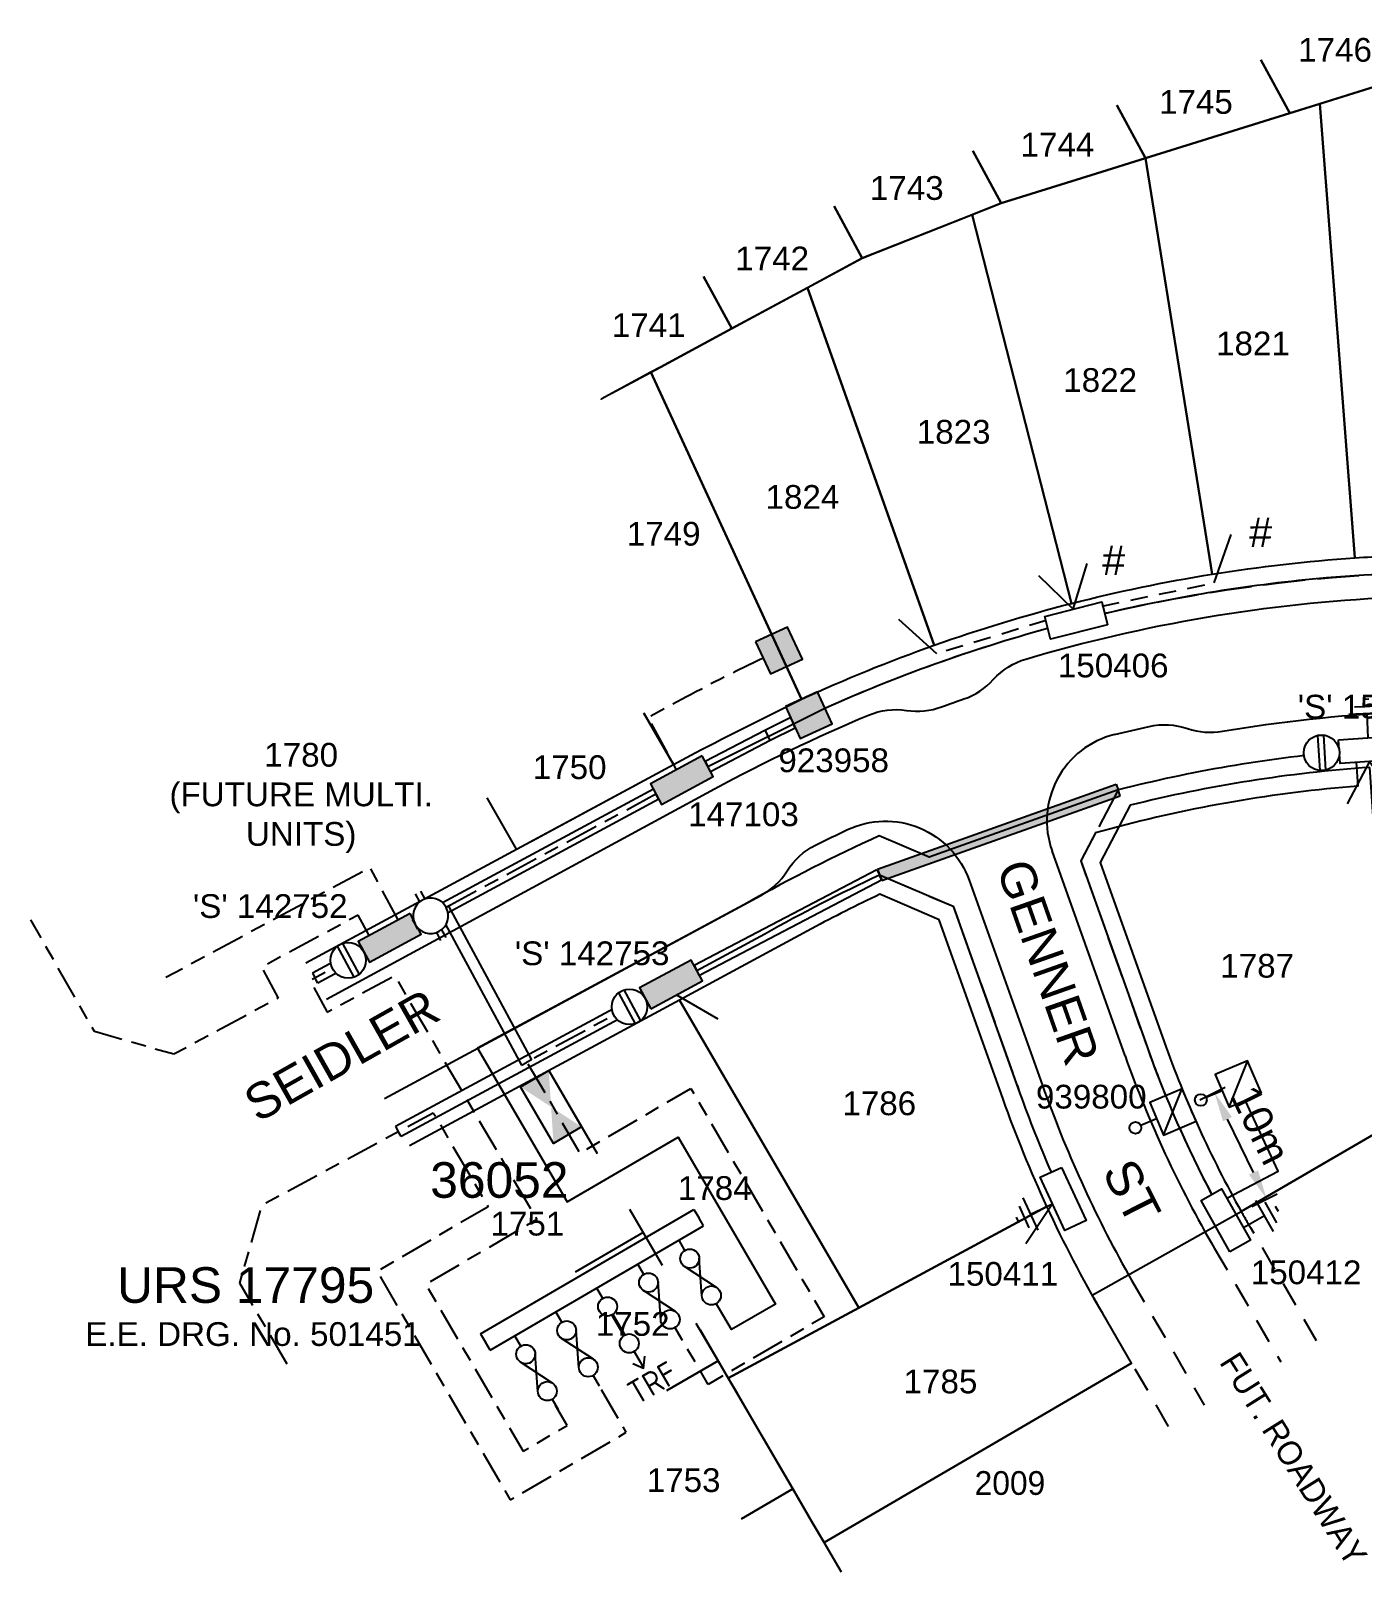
# Model space of a CAD drawing. Header units: metres. Extents: x 291634 to 291921, y 6234094 to 6234383.
# Drawn here: x 291634.1 to 291746.3, y 6234093.8 to 6234223.7 of the extents above; entities that cross this region are included whole.
import ezdxf
from ezdxf.enums import TextEntityAlignment as Align

# ---------------------------------------------------------------- set-up
doc = ezdxf.new("R2010")
doc.units = ezdxf.units.M
doc.header["$LTSCALE"] = 0.7
for name, pattern in [('Cable Exist OH', [1, 1, 0]), ('Cable Exist UG', [8.2, 4, -1.2, 1.8, -1.2]), ('Dash', [5, 3, -2]), ('IE Trench LV', [6.5, 5, -1.5])]:
    doc.linetypes.add(name, pattern=pattern)
doc.layers.get('0').update_dxf_attribs({"color": 6})
for name, color, linetype in [('_User Miscellaneous1', 3, 'Continuous'), ('_User Miscellaneous11', 7, 'Continuous'), ('_User Miscellaneous4', 7, 'Continuous'), ('_User Miscellaneous6', 7, 'Continuous'), ('_User Miscellaneous7', 150, 'Continuous'), ('_User Miscellaneous8', 7, 'Continuous'), ('_User Miscellaneous9', 8, 'Continuous'), ('_User_LV_Exist', 7, 'Continuous'), ('Cadastre Developer_SP_NEW', 4, 'Continuous'), ('Cadastre Roads_SP_NEW', 8, 'Continuous'), ('Duct_SP_NEW', 2, 'Continuous'), ('Equip_LV_MOD', 5, 'Continuous'), ('Equip_LV_NEW', 5, 'Continuous'), ('Mains_LV_NEW_R6', 2, 'Continuous'), ('Mains_LV_NEW_T84', 2, 'Continuous'), ('Services_SP_NEW_UG', 2, 'Continuous'), ('Sub_LV_EXT', 5, 'Continuous'), ('Sub_SP_EXT', 7, 'Continuous'), ('SupportsUG_SP_LV_EXT', 7, 'Continuous'), ('SupportsUG_SP_LV_NEW', 2, 'Continuous'), ('SupportsUG_SP_LV_SL_EXT', 7, 'Continuous'), ('SupportsUG_SP_LV_SL_NEW', 2, 'Continuous'), ('Trench_SP_NEW', 2, 'Continuous'), ('UG_Details_SP_MISC', 7, 'Continuous')]:
    doc.layers.add(name, color=color, linetype=linetype)
for name, color, linetype, lineweight in [('_User Miscellaneous12', 7, 'Continuous', 35), ('_User Miscellaneous5', 7, 'Continuous', 35), ('Cadastre Developer_SP_EXT', 4, 'Continuous', 5)]:
    doc.layers.add(name, color=color, linetype=linetype, lineweight=lineweight)
doc.layers.add('_User Notes', color=7, linetype='Continuous', plot=False)
doc.styles.add('ARIAL', font='arial.ttf', dxfattribs={"height": 2})
doc.styles.add('ARIAL 2.5', font='arial.ttf', dxfattribs={"height": 2.5})
doc.styles.add('COLUMN_LABEL', font='arial.ttf')
doc.styles.add('Dot', font='dotfont.shx', dxfattribs={"height": 2})
doc.styles.add('IESYMBOL1', font='isocp.shx')
doc.styles.add('POLE_LABEL', font='arial.ttf')
doc.styles.add('SL_LABEL', font='arial.ttf')
doc.styles.get("Standard").update_dxf_attribs({"font": 'arial.ttf'})
doc.styles.add('style1', font='iso3098b.shx')
doc.linetypes.add('Cable New UG', pattern='A,8,-1,["x",style1,S=3.5,R=0,X=0.35,Y=-1],-3.5', length=12.5)
doc.linetypes.add('Cable Z', pattern='A,8,-1,["Z",Standard,S=2.5,R=0,X=0.35,Y=-1.25],-3.5', length=12.5)
doc.linetypes.add('IE Trench HV', pattern='A,8,-2,["/",style1,S=2.5,R=0,X=0.1,Y=-1],-4.5', length=14.5)
doc.dimstyles.new('DIM 1000', dxfattribs={"dimtxt": 2.5, "dimasz": 2.5, "dimexe": 1, "dimexo": 1, "dimgap": 1, "dimtad": 1, "dimdec": 0, "dimzin": 0, "dimdsep": 46, "dimtxsty": 'ARIAL 2.5', "dimcen": 1, "dimclrd": 3, "dimclre": 3, "dimclrt": 7, "dimadec": 0, "dimazin": 0, "dimtfac": 1, "dimtdec": 0, "dimtix": 1, "dimtmove": 0, "dimatfit": 3, "dimfxl": 1, "dimtolj": 1, "dimtzin": 0, "dimarcsym": 0})

# ---------------------------------------------------------------- blocks, each defined once
blk = doc.blocks.new('*U54')
at = {"lineweight": -3}
blk.add_lwpolyline([(-2.48, 2.49), (2.47, 2.49), (2.47, 0.51), (-2.48, 0.51)], close=True, dxfattribs=at)
for tag, flags, p in [('STREET_CODE', 9, (1.5, 3.5)), ('OWNED_BY', 9, (1.5, 3.3)), ('OPERATED_BY', 9, (1.5, 3.1)), ('STATE', 9, (1.5, 2.7)), ('SUPPORT_TYPE', 9, (1.5, 2.5)), ('MAINTAINED_BY', 9, (1.5, 2.9)), ('SUBURB', 9, (1.5, 1.7)), ('STREETNAME', 9, (1.5, 1.5)), ('USAGE', 9, (1.5, 2.3)), ('LEGEND', 9, (1.5, 2.1)), ('PARENT', 9, (1.5, 1.9)), ('LOCATION', 9, (1.5, 1.3)), ('Z', 1, (1.5, 0.9)), ('NOTES', 9, (1.5, 1.1))]:
    blk.add_attdef(tag, text='', height=0.2, dxfattribs=dict(flags=flags)).set_placement(p, align=Align.MIDDLE_LEFT)
at = {"layer": '_User Miscellaneous4', "style": 'ARIAL', "flags": 8}
blk.add_attdef('ASSET_NUM', text='', height=2, dxfattribs=at).set_placement((2, 5.5), align=Align.MIDDLE_LEFT)
blk = doc.blocks.new('A$C1B2C29DD')
at = {"layer": 'Services_SP_NEW_UG', "color": 2, "flags": 128}
for points in [[(0, 0), (-2.1, 3.44)], [(0, 0), (2.1, 3.44)]]:
    blk.add_lwpolyline(points, dxfattribs=at)
blk = doc.blocks.new('*U64')
at = {"layer": 'Services_SP_NEW_UG', "color": 2, "flags": 128}
blk.add_lwpolyline([(-11.64, -3.35), (-14.63, -0.24)], dxfattribs=at)
at = {"layer": 'Services_SP_NEW_UG', "color": 2, "linetype": 'Dash', "ltscale": 0.7, "flags": 128}
blk.add_lwpolyline([(-2.25, -1.27), (-11.64, -3.35)], dxfattribs=at)
blk = doc.blocks.new('PILLAR_EXT')
blk.add_hatch(color=256).paths.add_polyline_path([(-2.475, 2.49), (-2.475, 0.51), (2.475, 0.51), (2.475, 2.49)])
blk.add_lwpolyline([(-2.475, 0.51), (2.475, 0.51), (2.475, 2.49), (-2.475, 2.49)], close=True)
for tag, p, flags in [('OWNED_BY', (0, 1.3), 9), ('STATE', (0, 1.1), 9), ('SUPPORT_TYPE', (0, 0.9), 9), ('USAGE', (0, 0.7), 9), ('LEGEND', (0, 0.5), 9), ('LOCATION', (0, 0.3), 9), ('NOTES', (0, 0.1), 9), ('PARENT', (0, -0.1), 9), ('STREETNAME', (0, -0.3), 9), ('SUBURB', (0, -0.5), 1)]:
    blk.add_attdef(tag, p, '', height=0.2, dxfattribs=dict(flags=flags))
at = {"layer": '_User Miscellaneous6', "style": 'ARIAL', "flags": 8}
blk.add_attdef('ASSET_NUM', text='', height=2, dxfattribs=at).set_placement((1.5, 7.5), align=Align.TOP_LEFT)
blk = doc.blocks.new('*U55')
at = {"layer": '_User Miscellaneous7'}
blk.add_hatch(color=256, dxfattribs=at).paths.add_polyline_path([(1.48, -7.49), (1.48, -4.51), (-1.49, -4.51), (-1.49, -7.49)])
at = {"layer": '_User Miscellaneous8'}
blk.add_hatch(color=256, dxfattribs=at).paths.add_polyline_path([(1.48, -1.49), (1.48, 1.48), (-1.49, 1.48), (-1.49, -1.49)])
at = {"layer": '_User Miscellaneous7'}
blk.add_lwpolyline([(1.48, -7.49), (1.48, -4.51), (-1.49, -4.51), (-1.49, -7.49)], close=True, dxfattribs=at)
at = {"layer": '_User Miscellaneous8'}
blk.add_lwpolyline([(1.48, -1.49), (1.48, 1.48), (-1.49, 1.48), (-1.49, -1.49)], close=True, dxfattribs=at)
at = {"flags": 9}
for tag, style, p in [('STRUCTURE_PLANT_NUMBER', 'POLE_LABEL', (1.81, 0.03)), ('STREET_CODE', 'COLUMN_LABEL', (1.81, -0.2))]:
    blk.add_attdef(tag, text='', height=0.2, dxfattribs=dict(at, style=style)).set_placement(p, align=Align.MIDDLE_LEFT)
for tag, p in [('COLUMN_TYPE', (1.81, -0.4)), ('OWNED_BY', (1.81, -0.6)), ('STATE', (1.81, -0.8)), ('USAGE', (1.81, -1)), ('LEGEND', (1.81, -1.2)), ('LOCATION', (1.81, -1.4)), ('STREETNAME', (1.81, -1.6)), ('SUBURB', (1.81, -1.8)), ('NOTES', (1.81, -2))]:
    blk.add_attdef(tag, text='', height=0.2, dxfattribs=at).set_placement(p, align=Align.MIDDLE_LEFT)
at = {"flags": 1}
blk.add_attdef('Z', (1.81, -2.35), '', height=0.2, dxfattribs=at)
at = {"layer": '_User Miscellaneous6', "style": 'ARIAL', "flags": 8}
blk.add_attdef('ASSET_NUM', text='', height=2, dxfattribs=at).set_placement((2, 2), align=Align.MIDDLE_LEFT)
blk = doc.blocks.new('Earth')
for p, q in [((0, -2.04), (0, 0)), ((-1.5, -2.04), (1.5, -2.04)), ((-1, -2.64), (1, -2.64)), ((-0.25, -3.24), (0.25, -3.24))]:
    blk.add_line(p, q)
blk = doc.blocks.new('*U57')
at = {"layer": '_User Miscellaneous7', "lineweight": -3}
for points in [[(0, -3.03), (0, -1.58)], [(-1.49, -3.03), (1.5, -6.01)]]:
    blk.add_lwpolyline(points, dxfattribs=at)
blk.add_lwpolyline([(-1.49, -6), (1.49, -6), (1.49, -3.03), (-1.49, -3.03)], close=True, dxfattribs=at)
blk.add_circle((0, -1.08), 0.5, dxfattribs=at)
at = {"layer": '_User Miscellaneous8', "color": 2, "lineweight": -3}
blk.add_lwpolyline([(-1.49, 0), (1.49, 0), (1.49, 2.97), (-1.49, 2.97)], close=True, dxfattribs=at)
at = {"layer": '_User Miscellaneous9', "color": 2, "lineweight": -3}
blk.add_lwpolyline([(-1.49, 2.97), (1.5, -0.01)], dxfattribs=at)
at = {"style": 'POLE_LABEL', "flags": 9}
blk.add_attdef('STRUCTURE_PLANT_NUMBER', text='', height=0.2, dxfattribs=at).set_placement((1.64, 1.73), align=Align.MIDDLE_LEFT)
for tag, flags, p in [('STREET_CODE', 9, (1.64, 1.49)), ('COLUMN_TYPE', 9, (1.64, 1.29)), ('OWNED_BY', 9, (1.64, 1.09)), ('OPERATED_BY', 9, (1.64, 0.89)), ('STATE', 9, (1.64, 0.49)), ('MAINTAINED_BY', 9, (1.64, 0.69)), ('USAGE', 9, (1.64, 0.29)), ('LEGEND', 9, (1.64, 0.09)), ('SUBURB', 9, (1.64, -0.31)), ('STREETNAME', 9, (1.64, -0.51)), ('Z', 1, (1.64, -1.31)), ('PARENT', 9, (1.64, -0.11)), ('LOCATION', 9, (1.64, -0.71)), ('NOTES', 9, (1.64, -0.91)), ('LABEL_ALIGNMENT', 9, (1.64, -1.11))]:
    blk.add_attdef(tag, text='', height=0.2, dxfattribs=dict(flags=flags)).set_placement(p, align=Align.MIDDLE_LEFT)
at = {"layer": '_User Miscellaneous5', "style": 'ARIAL', "flags": 8}
blk.add_attdef('ASSET_NUM', text='', height=2, dxfattribs=at).set_placement((2, 3.49), align=Align.MIDDLE_LEFT)
blk = doc.blocks.new('*U56')
at = {"layer": '_User Miscellaneous8', "color": 2}
blk.add_line((0, 0), (0, 1.45), dxfattribs=at)
blk.add_circle((0, 1.95), 0.5, dxfattribs=at)
for tag, p, flags in [('Z', (0, 0), 1), ('OPERATED_BY', (0, -9.61), 9)]:
    blk.add_attdef(tag, p, '', height=0.2, dxfattribs=dict(flags=flags))
at = {"style": 'SL_LABEL', "flags": 9}
blk.add_attdef('STREET_CODE', text='', height=0.2, dxfattribs=at).set_placement((0, -0.2), align=Align.MIDDLE_LEFT)
at = {"flags": 9}
for tag, p in [('CONSTRUCTED_VOLTAGE', (0, -0.4)), ('CONTROL_TYPE', (0, -0.6)), ('OPERATING_VOLTAGE', (0, -1.4)), ('LANTERN_PURPOSE', (0, -0.8)), ('LANTERN_TYPE', (0, -1)), ('NO_PHASES', (0, -1.2)), ('ORIENTATION', (0, -1.6)), ('OWNED_BY', (0, -1.8)), ('STATE', (0, -2)), ('CEXIST', (0, -2.4)), ('CNEW', (0, -2.6)), ('USAGE', (0, -2.2)), ('CNUMBER', (0, -2.8)), ('CREMOVE', (0, -3)), ('CREPLACE', (0, -3.2)), ('LKINGHEIGHT', (0, -3.4)), ('LBRACKET', (0, -3.6)), ('LBRACKETVOCAB', (0, -3.8)), ('LCATEGORY', (0, -4)), ('LCHARGE1', (0, -4.2)), ('LCHARGE1PERCENT', (0, -4.4)), ('LCHARGE2', (0, -4.6)), ('LCHARGE2PERCENT', (0, -4.8)), ('LCHARGE3', (0, -5)), ('LCHARGE3PERCENT', (0, -5.2)), ('LEXIST', (0, -5.4)), ('LLAMP', (0, -5.6)), ('LLAMPVOCAB', (0, -5.8)), ('LMAST', (0, -6)), ('LMASTVOCAB', (0, -6.2)), ('LNEW', (0, -6.4)), ('LANTNUMBER', (0, -6.6)), ('LOUTREACH', (0, -7)), ('LOUTREACHVOCAB', (0, -7.2)), ('LRATECODE', (0, -7.4)), ('LREMOVE', (0, -7.6)), ('LREPLACE', (0, -7.8)), ('SUBURB', (0, -8.6)), ('STREETNAME', (0, -8.8)), ('LTYPE', (0, -8)), ('LTYPEVOCAB', (0, -8.2)), ('LEGEND', (0, -8.4)), ('LOCATION', (0, -9)), ('NOTES', (0, -9.2)), ('MAINTAINED_BY', (0, -9.86))]:
    blk.add_attdef(tag, text='', height=0.2, dxfattribs=at).set_placement(p, align=Align.MIDDLE_LEFT)
at = {"layer": '_User Notes', "style": 'SL_LABEL', "flags": 8}
blk.add_attdef('ASSET_NUM', text='', height=2.5, dxfattribs=at).set_placement((2, 2), align=Align.MIDDLE_LEFT)
at = {"layer": '_User Notes', "flags": 8}
blk.add_attdef('LNUMBER', text='', height=2.5, dxfattribs=at).set_placement((1.2, -2.8), align=Align.MIDDLE_LEFT)
blk = doc.blocks.new('*D90')
at = {"layer": '_User Miscellaneous12', "color": 3, "lineweight": -2, "ltscale": 0.5, "transparency": 16777216}
for p, q in [((291732.57, 6234133.65), (291734.7, 6234134.7)), ((291737.11, 6234127.52), (291734.91, 6234132.01)), ((291736.97, 6234124.67), (291739.1, 6234125.72))]:
    blk.add_line(p, q, dxfattribs=at)
at = {"layer": '_User Miscellaneous12', "color": 3, "ltscale": 0.5, "transparency": 16777216}
for points in [[(291735.28, 6234132.2), (291734.53, 6234131.83), (291733.81, 6234134.26)], [(291737.48, 6234127.71), (291736.73, 6234127.34), (291738.21, 6234125.28)]]:
    blk.add_solid(points, dxfattribs=at)
at = {"layer": 'Defpoints', "color": 0, "ltscale": 0.5, "transparency": 16777216}
for p in [(291733.81, 6234134.26), (291731.67, 6234133.21), (291736.07, 6234124.23)]:
    blk.add_point(p, dxfattribs=at)
at = {"layer": '_User Miscellaneous12', "color": 7, "ltscale": 0.5, "transparency": 16777216, "insert": (291737.68, 6234131.52), "char_height": 2.5, "attachment_point": 5, "rotation": 296.1077, "style": 'ARIAL 2.5'}
blk.add_mtext('\\A1;10m', dxfattribs=at)
blk = doc.blocks.new('SUB_PADMOUNT_EXT')
blk.add_lwpolyline([(0, 1.375), (5.5, 1.375), (5.5, -1.375), (0, -1.375)], close=True)
blk.add_solid([(0, -1.375), (0, 1.375), (5.5, 1.375), (5.5, -1.375)])
for tag, height, flags, p in [('ASSET_NUM', 3, 8, (5.84, 2.545)), ('STREET_CODE', 0.2, 9, (5.34, 0.545)), ('OPERATING_VOLTAGE', 0.2, 9, (5.34, -0.055)), ('CONSTRUCTED_VOLTAGE', 0.2, 9, (5.34, 0.345)), ('NO_PHASES', 0.2, 9, (5.34, 0.145)), ('ORIENTATION', 0.2, 9, (5.34, -0.255)), ('OWNED_BY', 0.2, 9, (5.34, -0.455)), ('OPERATED_BY', 0.2, 9, (5.34, -0.655)), ('SECONDARY_VOLTAGE', 0.2, 9, (5.34, -1.055)), ('STATE', 0.2, 9, (5.34, -1.255)), ('MAINTAINED_BY', 0.2, 9, (5.34, -0.855)), ('SUBSTATION_TYPE', 0.2, 9, (5.34, -1.655)), ('STREETNAME', 0.2, 9, (5.34, -2.455)), ('SUBURB', 0.2, 9, (5.34, -2.655)), ('USAGE', 0.2, 9, (5.34, -1.855)), ('PARENT', 0.2, 9, (5.34, -1.455)), ('LEGEND', 0.2, 9, (5.34, -2.055)), ('LOCATION', 0.2, 9, (5.34, -2.255)), ('Z', 0.2, 1, (5.34, -3.055)), ('NOTES', 0.2, 9, (5.34, -2.855))]:
    blk.add_attdef(tag, text='', height=height, dxfattribs=dict(flags=flags)).set_placement(p, align=Align.MIDDLE_LEFT)
blk = doc.blocks.new('*U58')
blk.add_wipeout([(-1.06, -0.44), (-1.18, -0.58), (-1.29, -0.74), (-1.37, -0.91), (-1.43, -1.08), (-1.48, -1.27), (-1.49, -1.45), (-1.49, -1.64), (-1.46, -1.83), (-1.41, -2.01), (-1.33, -2.18), (-1.24, -2.34), (-1.12, -2.49), (-0.99, -2.62), (-0.84, -2.74), (-0.68, -2.83), (-0.51, -2.91), (-0.33, -2.96), (-0.14, -2.99), (0.05, -2.99), (0.23, -2.98), (0.42, -2.93), (0.59, -2.87), (0.76, -2.79), (0.92, -2.68), (1.06, -2.56), (1.18, -2.42), (1.29, -2.26), (1.37, -2.09), (1.43, -1.92), (1.48, -1.73), (1.49, -1.55), (1.49, -1.36), (1.46, -1.17), (1.41, -0.99), (1.33, -0.82), (1.24, -0.66), (1.12, -0.51), (0.99, -0.38), (0.84, -0.26), (0.68, -0.17), (0.51, -0.09), (0.33, -0.04), (0.14, -0.01), (-0.05, -0.01), (-0.23, -0.02), (-0.42, -0.07), (-0.59, -0.13), (-0.76, -0.21), (-0.92, -0.32)])
for p, q in [((-1.48, -1.25), (1.48, -1.25)), ((-1.48, -1.75), (1.48, -1.75))]:
    blk.add_line(p, q)
blk.add_circle((0, -1.5), 1.5)
for tag, flags, p in [('ACTUAL_STATUS', 9, (1.5, 0)), ('CONSTRUCTED_VOLTAGE', 9, (1.5, -0.2)), ('OPERATING_VOLTAGE', 9, (1.5, -0.6)), ('ORIENTATION', 9, (1.5, -0.8)), ('STATE', 9, (1.5, -1)), ('SWITCH_TYPE', 9, (1.5, -1.2)), ('NO_PHASES', 9, (1.5, -0.4)), ('USAGE', 9, (1.5, -1.4)), ('OWNED_BY', 9, (1.5, -1.8)), ('OPERATED_BY', 9, (1.5, -2)), ('TYPE', 9, (1.5, -2.6)), ('NOTES', 9, (1.5, -1.6)), ('MAINTAINED_BY', 9, (1.5, -2.2)), ('NUMBER_OF_PHASES', 9, (1.5, -2.4)), ('Z', 1, (1.5, -2.8))]:
    blk.add_attdef(tag, text='', height=0.2, dxfattribs=dict(flags=flags)).set_placement(p, align=Align.MIDDLE_LEFT)
blk = doc.blocks.new('*U59')
blk.add_wipeout([(-1.17, -0.57), (-1.28, -0.72), (-1.36, -0.89), (-1.43, -1.06), (-1.47, -1.25), (-1.49, -1.43), (-1.49, -1.62), (-1.46, -1.81), (-1.41, -1.99), (-1.34, -2.16), (-1.25, -2.32), (-1.13, -2.47), (-1, -2.61), (-0.86, -2.72), (-0.7, -2.82), (-0.53, -2.9), (-0.35, -2.95), (-0.16, -2.99), (0.03, -2.99), (0.21, -2.98), (0.4, -2.94), (0.57, -2.88), (0.74, -2.8), (0.9, -2.69), (1.04, -2.57), (1.17, -2.43), (1.28, -2.28), (1.36, -2.11), (1.43, -1.94), (1.47, -1.75), (1.49, -1.57), (1.49, -1.38), (1.46, -1.19), (1.41, -1.01), (1.34, -0.84), (1.25, -0.68), (1.13, -0.53), (1, -0.39), (0.86, -0.28), (0.7, -0.18), (0.53, -0.1), (0.35, -0.05), (0.16, -0.01), (-0.03, -0.01), (-0.21, -0.02), (-0.4, -0.06), (-0.57, -0.12), (-0.74, -0.2), (-0.9, -0.31), (-1.04, -0.43)])
for p, q in [((-1.47, -1.25), (-2.22, -1.25)), ((1.47, -1.25), (2.22, -1.25)), ((-1.47, -1.75), (-2.22, -1.75)), ((1.47, -1.75), (2.22, -1.75))]:
    blk.add_line(p, q)
blk.add_lwpolyline([(1.49, -1.5, 1), (-1.49, -1.5, 1)], format="xyb", close=True)
for tag, p, flags in [('ORIENTATION', (0, 0), 9), ('Z', (0, 0), 1), ('USAGE', (0, -0.2), 9), ('NOTES', (0, -0.4), 9)]:
    blk.add_attdef(tag, p, '', height=0.2, dxfattribs=dict(flags=flags))
blk = doc.blocks.new('*U102')
at = {"layer": 'Services_SP_NEW_UG', "color": 2, "flags": 128}
blk.add_lwpolyline([(12.07, 1.06), (13.74, 5.04)], dxfattribs=at)
at = {"layer": 'Services_SP_NEW_UG', "color": 2, "linetype": 'Dash', "ltscale": 0.7, "flags": 128}
blk.add_lwpolyline([(2.56, -0.37), (12.07, 1.06)], dxfattribs=at)
blk = doc.blocks.new('TX_LINK_NEW')
h = blk.add_hatch(color=256)
edge = h.paths.add_edge_path()
edge.add_line((2.6, 0.05), (4.6, 0.05))
edge.add_arc((5.4, 0.01), 0.8, 177.2353, 184.4027)
edge.add_line((4.6, -0.05), (2.6, -0.05))
edge.add_arc((1.8, 0), 0.8, 356.4167, 363.5833)
blk.add_line((7.2, 0.01), (7.8, 0.01))
for points in [[(1, 0), (0, 0)], [(2.6, 0.05), (4.6, 0.05)], [(6.2, 0.01), (7.2, 0.01)], [(7, -0.59), (7.8, 0.01), (7, 0.61)], [(2.6, -0.05), (4.6, -0.05)]]:
    blk.add_lwpolyline(points)
for centre in [(1.8, 0), (5.4, 0.01)]:
    blk.add_circle(centre, 0.8)
for centre, start, end in [((1.8, 0), 356.4167, 3.5833), ((5.4, 0.01), 177.2353, 184.4027)]:
    blk.add_arc(centre, 0.8, start, end)
at = {"style": 'IESYMBOL1'}
blk.add_text('TRF', height=2, rotation=90, dxfattribs=at).set_placement((9.24, 0.01), align=Align.MIDDLE_CENTER)
at = {"flags": 1}
blk.add_attdef('Z', (0, 0), '', height=0.2, dxfattribs=at)
at = {"layer": 'Sub_LV_EXT', "flags": 1}
for tag, p in [('USAGE', (2.14, -1.14)), ('ORIENTATION', (2.14, -1.53)), ('NOTES', (2.14, -3.07))]:
    blk.add_attdef(tag, p, '', height=0.2, dxfattribs=at)
blk = doc.blocks.new('LV_UG_DFUSE_CLOSED_NEW')
for points in [[(1, 0), (0, 0)], [(5.04, 0.73), (2.16, -0.72)], [(5.05, -0.71), (2.16, 0.72)], [(6.2, 0.01), (7.2, 0.01)]]:
    blk.add_lwpolyline(points)
for centre in [(1.8, 0), (5.4, 0.01)]:
    blk.add_circle(centre, 0.8)
for tag, flags, p in [('ACTUAL_STATUS', 9, (1.5, 0)), ('CONSTRUCTED_VOLTAGE', 9, (1.5, -0.2)), ('OPERATED_BY', 9, (1.5, -0.6)), ('OWNED_BY', 9, (1.5, -1)), ('OPERATING_VOLTAGE', 9, (1.5, -1.2)), ('ORIENTATION', 9, (1.5, -1.4)), ('NO_PHASES', 9, (1.5, -0.4)), ('MAINTAINED_BY', 9, (1.5, -0.8)), ('STATE', 9, (1.5, -1.6)), ('SWITCH_TYPE', 9, (1.5, -1.8)), ('Z', 1, (1.5, -2.4)), ('USAGE', 9, (1.5, -2)), ('NOTES', 9, (1.5, -2.2))]:
    blk.add_attdef(tag, text='', height=0.2, dxfattribs=dict(flags=flags)).set_placement(p, align=Align.MIDDLE_LEFT)
blk = doc.blocks.new('*U104')
for points in [[(1, 0), (0, 0)], [(5.04, 0.73), (2.16, -0.72)], [(5.05, -0.71), (2.16, 0.72)], [(6.2, 0.01), (7.2, 0.01)]]:
    blk.add_lwpolyline(points)
for centre in [(1.8, 0), (5.4, 0.01)]:
    blk.add_circle(centre, 0.8)
for tag, flags, p in [('ACTUAL_STATUS', 9, (1.5, 0)), ('CONSTRUCTED_VOLTAGE', 9, (1.5, -0.2)), ('OPERATED_BY', 9, (1.5, -0.6)), ('OWNED_BY', 9, (1.5, -1)), ('OPERATING_VOLTAGE', 9, (1.5, -1.2)), ('ORIENTATION', 9, (1.5, -1.4)), ('NO_PHASES', 9, (1.5, -0.4)), ('MAINTAINED_BY', 9, (1.5, -0.8)), ('STATE', 9, (1.5, -1.6)), ('SWITCH_TYPE', 9, (1.5, -1.8)), ('Z', 1, (1.5, -2.4)), ('USAGE', 9, (1.5, -2)), ('NOTES', 9, (1.5, -2.2))]:
    blk.add_attdef(tag, text='', height=0.2, dxfattribs=dict(flags=flags)).set_placement(p, align=Align.MIDDLE_LEFT)

msp = doc.modelspace()

# ---------------------------------------------------------------- hatches: boundary and pattern name
at = {"layer": '_User Miscellaneous11', "ltscale": 0.5}
h = msp.add_hatch(color=256, dxfattribs=at)
h.dxf.hatch_style = 1
h.paths.add_polyline_path([(291705.43, 6234153.09), (291705.78, 6234152.11), (291725.86, 6234159.26), (291725.52, 6234160.24)])

# ---------------------------------------------------------------- linework, layer by layer
at = {"layer": '_User_LV_Exist', "color": 7, "linetype": 'Cable Exist UG', "flags": 128}
msp.add_lwpolyline([(291695.78, 6234170.86, 0.013103), (291689.33, 6234167.59), (291686.09, 6234165.85), (291688.47, 6234161.44)], format="xyb", dxfattribs=at)
for points in [[(291686.76, 6234159.39), (291666.46, 6234148.44)], [(291662.6, 6234147.48), (291661.67, 6234149.2), (291653.54, 6234144.82), (291654.94, 6234142.22), (291646.14, 6234137.48), (291639.46, 6234139.39), (291634.09, 6234148.8)], [(291685.85, 6234142.19), (291675.89, 6234136.82), (291680.36, 6234129.15), (291689.7, 6234134.6), (291700.92, 6234115.36), (291691.16, 6234109.66), (291688.64, 6234113.98)], [(291655.69, 6234111.36), (291651.71, 6234118.2), (291653.56, 6234124.78), (291668, 6234132.56), (291672.62, 6234124.64), (291663.26, 6234119.18), (291674.49, 6234099.94), (291684.26, 6234105.63), (291681.74, 6234109.95)]]:
    msp.add_lwpolyline(points, dxfattribs=at)
at = {"layer": 'Cadastre Developer_SP_NEW', "color": 4}
for p, q in [((291688.74, 6234142.05), (291665.99, 6234129.78)), ((291703.86, 6234116.12), (291688.74, 6234142.05)), ((291748.94, 6234131.74), (291742.51, 6234127.99)), ((291742.51, 6234127.99), (291736.07, 6234124.23)), ((291692.85, 6234110.18), (291703.86, 6234116.12)), ((291690.47, 6234114.26), (291692.85, 6234110.18)), ((291726.83, 6234111.47), (291700.92, 6234096.35))]:
    msp.add_line(p, q, dxfattribs=at)
at = {"layer": 'Cadastre Developer_SP_NEW', "color": 8, "linetype": 'Dash'}
msp.add_line((291729.95, 6234106.12), (291726.83, 6234111.47), dxfattribs=at)
at = {"layer": 'Cadastre Developer_SP_NEW', "color": 4, "flags": 128}
for points in [[(291737.73, 6234221.26), (291740.15, 6234216.78), (291752.3, 6234220.58), (291749.88, 6234225.07)], [(291725.58, 6234217.46), (291728, 6234212.98), (291740.15, 6234216.78), (291737.73, 6234221.26)], [(291713.45, 6234213.61), (291715.85, 6234209.18), (291723.88, 6234211.69), (291728, 6234212.98), (291725.58, 6234217.46)], [(291701.76, 6234208.95), (291704.14, 6234204.55), (291715.85, 6234209.18), (291713.45, 6234213.61)], [(291690.76, 6234203.02), (291693.14, 6234198.62), (291704.14, 6234204.55), (291701.76, 6234208.95)], [(291683.05, 6234193.18), (291687.14, 6234195.38), (291693.14, 6234198.62), (291690.76, 6234203.02)], [(291676.34, 6234155.47), (291688.23, 6234161.89), (291685.75, 6234166.23)], [(291685.75, 6234166.23), (291688.23, 6234161.89), (291690.05, 6234162.87)], [(291657.27, 6234145.19), (291688.23, 6234161.89)], [(291675.02, 6234154.76), (291672.54, 6234159.1)], [(291677.73, 6234136.11), (291681.81, 6234129.12)], [(291684.53, 6234124.44), (291687.29, 6234119.72)], [(291723.51, 6234117.19), (291736.07, 6234124.23)], [(291685.69, 6234122.46), (291679.95, 6234119.12)], [(291687.67, 6234109.14), (291691.99, 6234111.66), (291690.16, 6234114.79)], [(291693.97, 6234098.35), (291698.28, 6234100.87), (291693.68, 6234108.76), (291691.99, 6234111.66), (291687.67, 6234109.14)], [(291702.38, 6234093.85), (291700.92, 6234096.35), (291699.98, 6234097.96), (291698.28, 6234100.87), (291693.97, 6234098.35)]]:
    msp.add_lwpolyline(points, dxfattribs=at)
for points in [[(291748.53, 6234179.47), (291755.8, 6234179.81), (291755.81, 6234179.81), (291758.02, 6234179.92), (291755.05, 6234221.44), (291752.3, 6234220.58), (291742.68, 6234217.57), (291745.63, 6234179.31, -0.005447), (291748.53, 6234179.47)], [(291745.63, 6234179.31), (291742.68, 6234217.57), (291740.15, 6234216.78), (291728, 6234212.98), (291733.62, 6234177.93, -0.022681), (291745.63, 6234179.31)], [(291733.62, 6234177.93), (291728, 6234212.98), (291723.88, 6234211.69), (291715.85, 6234209.18), (291713.41, 6234208.22), (291721.78, 6234175.47, -0.022681), (291733.62, 6234177.93)], [(291721.78, 6234175.47), (291713.41, 6234208.22), (291704.14, 6234204.55), (291699.53, 6234202.07), (291710.21, 6234171.95, -0.022681), (291721.78, 6234175.47)], [(291710.21, 6234171.95), (291699.53, 6234202.07), (291693.14, 6234198.62), (291687.14, 6234195.38), (291686.32, 6234194.94), (291699.01, 6234167.4, -0.022681), (291710.21, 6234171.95)], [(291746.9, 6234161.65, 0.044276), (291726.71, 6234158.46), (291724.19, 6234153.65), (291729.57, 6234138.52, 0.042361), (291736.07, 6234124.23), (291748.94, 6234131.74), (291746.9, 6234161.65)], [(291716.01, 6234133.69), (291710.62, 6234148.82), (291705.63, 6234150.96, 0.013936), (291699.87, 6234148.06), (291688.74, 6234142.05), (291703.86, 6234116.12), (291719.7, 6234124.66, -0.022757), (291716.01, 6234133.69)], [(291724.4, 6234115.64, -0.023751), (291719.7, 6234124.66), (291703.86, 6234116.12), (291692.85, 6234110.18), (291693.51, 6234109.06), (291693.68, 6234108.76), (291695.51, 6234105.62), (291695.77, 6234105.19), (291698.28, 6234100.87), (291699.98, 6234097.96), (291700.92, 6234096.35), (291726.83, 6234111.47), (291724.4, 6234115.64)]]:
    msp.add_lwpolyline(points, format="xyb", close=True, dxfattribs=at)
for points in [[(291690.05, 6234162.87, -0.004692), (291699.01, 6234167.4), (291686.32, 6234194.94), (291682.13, 6234192.68), (291682.13, 6234192.68)], [(291700.92, 6234096.35), (291700.92, 6234096.35), (291700.92, 6234096.35), (291726.83, 6234111.47), (291724.4, 6234115.64, -0.003604), (291723.63, 6234116.98, -0.003604)]]:
    msp.add_lwpolyline(points, format="xyb", dxfattribs=at)
at = {"layer": 'Cadastre Developer_SP_NEW', "color": 8, "linetype": 'Dash', "flags": 128}
msp.add_lwpolyline([(291736.07, 6234124.23, 0.004164), (291736.84, 6234122.89), (291739.27, 6234118.72), (291742.39, 6234113.37)], format="xyb", dxfattribs=at)
at = {"layer": 'Cadastre Roads_SP_NEW'}
msp.add_line((291726.28, 6234137.35), (291720.13, 6234154.62), dxfattribs=at)
at = {"layer": 'Cadastre Roads_SP_NEW', "flags": 128}
for points in [[(291691.68, 6234159.84, -0.023928), (291704.66, 6234166.06, -0.137354), (291707.87, 6234166.45, 0.125545), (291710.82, 6234166.75, -0.003899), (291712.7, 6234167.42, 0.125545), (291715.18, 6234169.06, -0.137354), (291717.92, 6234170.78, -0.06031), (291748.69, 6234175.98), (291791.04, 6234177.96, -0.131326), (291794.07, 6234177.3, 0.131326), (291797.1, 6234176.65), (291800.09, 6234176.79, 0.413329), (291807.23, 6234184.61, 0.00189), (291806.99, 6234189.62, 0.13248), (291806.03, 6234192.59, -0.130182), (291805.06, 6234195.5, 0.03033), (291795.37, 6234275.13, -0.130182)], [(291663.9, 6234133.76), (291695.58, 6234150.85, 0.129127), (291697.81, 6234152.93, -0.136708), (291700.2, 6234155.1, -0.00616), (291702.89, 6234156.41, -0.443274), (291713.15, 6234152.14), (291719.31, 6234134.86, 0.042361), (291726.57, 6234118.9)]]:
    msp.add_lwpolyline(points, format="xyb", dxfattribs=at)
for points in [[(291658.99, 6234142.13), (291691.68, 6234159.84)], [(291726.57, 6234118.9), (291726.83, 6234118.45)]]:
    msp.add_lwpolyline(points, dxfattribs=at)
at = {"layer": 'Cadastre Roads_SP_NEW', "color": 8, "linetype": 'Dash', "flags": 128}
for points in [[(291733.82, 6234121.13), (291736.25, 6234116.96), (291739.4, 6234111.56)], [(291726.83, 6234118.45), (291729.87, 6234113.24), (291732.95, 6234107.92)]]:
    msp.add_lwpolyline(points, dxfattribs=at)
at = {"layer": 'Cadastre Roads_SP_NEW', "extrusion": (0, 0, -1)}
for centre, radius, start, end in [((-291754.78, 6234046.27), 120.15, 80.2779, 87.3139), ((-291754.78, 6234046.27), 121.75, 76.0272, 77.439), ((-291729.61, 6234159.25), 6, 77.439, 108.8155)]:
    msp.add_arc(centre, radius, start, end, dxfattribs=at)
at = {"layer": 'Cadastre Roads_SP_NEW'}
for centre, radius, start, end in [((291733.48, 6234170.61), 6, 251.1845, 279.7221), ((291727.19, 6234157.14), 7.5, 103.9728, 199.5986), ((291817, 6234169.65), 96.3, 199.5986, 210.2556)]:
    msp.add_arc(centre, radius, start, end, dxfattribs=at)
at = {"layer": 'Duct_SP_NEW'}
for p, q in [((291705.43, 6234153.09), (291725.52, 6234160.24)), ((291725.52, 6234160.24), (291725.69, 6234159.75)), ((291725.86, 6234159.26), (291725.69, 6234159.75)), ((291705.78, 6234152.11), (291725.86, 6234159.26)), ((291705.43, 6234153.09), (291705.6, 6234152.6)), ((291705.78, 6234152.11), (291705.6, 6234152.6))]:
    msp.add_line(p, q, dxfattribs=at)
at = {"layer": 'Equip_LV_MOD'}
for p, q in [((291671.99, 6234113.93), (291689.96, 6234124.41)), ((291689.96, 6234124.41), (291690.36, 6234123.72)), ((291672.8, 6234112.54), (291690.76, 6234123.02)), ((291690.76, 6234123.02), (291690.36, 6234123.72)), ((291671.99, 6234113.93), (291672.39, 6234113.24)), ((291672.8, 6234112.54), (291672.39, 6234113.24))]:
    msp.add_line(p, q, dxfattribs=at)
at = {"layer": 'Mains_LV_NEW_R6', "color": 2, "linetype": 'Cable Z', "flags": 128}
msp.add_lwpolyline([(291734.85, 6234125.36), (291739.17, 6234127.64), (291736.41, 6234133.62)], dxfattribs=at)
at = {"layer": 'Mains_LV_NEW_T84', "color": 2, "linetype": 'Cable New UG', "flags": 128}
for points in [[(291769.91, 6234178.97), (291755.86, 6234178.32, 0.00928), (291743.26, 6234177.62, 0.035984), (291724.55, 6234174.61)], [(291691.12, 6234161.74), (291700.99, 6234166.65, -0.037864), (291719.75, 6234173.38, -0.037864)], [(291745.75, 6234162.08), (291745.9, 6234160.07), (291744.6, 6234159.96, 0.04643), (291723.79, 6234156.13), (291722.55, 6234153.77), (291728.16, 6234138.02, 0.035789), (291733.58, 6234125.67)], [(291690.2, 6234144.54), (291690.2, 6234144.54), (291695.92, 6234147.63, -0.019261), (291705.6, 6234152.6), (291711.81, 6234149.95), (291717.42, 6234134.19, 0.0169), (291720.04, 6234127.55, 0.0169)]]:
    msp.add_lwpolyline(points, format="xyb", dxfattribs=at)
at = {"layer": 'Services_SP_NEW_UG', "color": 2, "linetype": 'Continuous', "flags": 128}
msp.add_lwpolyline([(291688.5, 6234142.5), (291691.98, 6234140.46)], dxfattribs=at)
at = {"layer": 'Services_SP_NEW_UG', "color": 2, "flags": 128}
msp.add_lwpolyline([(291720.16, 6234124.88), (291717.91, 6234121.52)], dxfattribs=at)
at = {"layer": 'Trench_SP_NEW', "linetype": 'IE Trench LV', "flags": 128}
for points in [[(291724.55, 6234174.61, -0.045365), (291748.2, 6234177.96), (291769.91, 6234178.97)], [(291700.99, 6234166.65, -0.037864), (291719.75, 6234173.38, -0.037864)], [(291725.69, 6234159.75), (291722.55, 6234153.77), (291728.16, 6234138.02, 0.011444), (291729.7, 6234133.99)], [(291705.6, 6234152.6), (291711.81, 6234149.95), (291717.42, 6234134.19, 0.0169), (291720.04, 6234127.55)], [(291730.87, 6234131.25, 0.016457), (291733.58, 6234125.67)]]:
    msp.add_lwpolyline(points, format="xyb", dxfattribs=at)
at = {"layer": 'Trench_SP_NEW', "linetype": 'IE Trench HV', "flags": 128}
msp.add_lwpolyline([(291744.33, 6234162.95, 0.040425), (291725.69, 6234159.75)], format="xyb", dxfattribs=at)
at = {"layer": 'UG_Details_SP_MISC'}
for p, q in [((291695.93, 6234164.8), (291698.06, 6234165.86)), ((291698.06, 6234165.86), (291698.28, 6234165.43)), ((291690.9, 6234162.17), (291695.93, 6234164.8)), ((291695.93, 6234164.8), (291696.15, 6234164.37)), ((291696.37, 6234163.94), (291698.49, 6234165)), ((291698.49, 6234165), (291698.28, 6234165.43)), ((291691.34, 6234161.31), (291696.37, 6234163.94)), ((291696.37, 6234163.94), (291696.15, 6234164.37)), ((291690.9, 6234162.17), (291691.12, 6234161.74)), ((291691.34, 6234161.31), (291691.12, 6234161.74)), ((291686.54, 6234159.81), (291666.23, 6234148.86)), ((291686.54, 6234159.81), (291686.76, 6234159.39)), ((291686.99, 6234158.97), (291686.76, 6234159.39)), ((291686.99, 6234158.97), (291666.69, 6234148.02)), ((291705.38, 6234153.02), (291689.98, 6234144.97)), ((291705.38, 6234153.02), (291705.6, 6234152.6)), ((291705.82, 6234152.17), (291690.43, 6234144.12)), ((291705.82, 6234152.17), (291705.6, 6234152.6)), ((291668.44, 6234149.5), (291668.86, 6234149.73)), ((291668.44, 6234149.5), (291675.42, 6234136.57)), ((291669.28, 6234149.96), (291668.86, 6234149.73)), ((291669.28, 6234149.96), (291676.26, 6234137.02)), ((291666.23, 6234148.86), (291666.46, 6234148.44)), ((291666.69, 6234148.02), (291666.46, 6234148.44)), ((291661.92, 6234146.54), (291657.81, 6234144.32)), ((291661.92, 6234146.54), (291662.15, 6234146.11)), ((291662.38, 6234145.69), (291658.27, 6234143.47)), ((291662.38, 6234145.69), (291662.15, 6234146.11)), ((291657.81, 6234144.32), (291658.04, 6234143.89)), ((291658.27, 6234143.47), (291658.04, 6234143.89)), ((291689.98, 6234144.97), (291690.2, 6234144.54)), ((291690.43, 6234144.12), (291690.2, 6234144.54)), ((291685.62, 6234142.62), (291664.82, 6234131.4)), ((291685.62, 6234142.62), (291685.85, 6234142.19)), ((291686.08, 6234141.77), (291665.28, 6234130.55)), ((291686.08, 6234141.77), (291685.85, 6234142.19)), ((291675.42, 6234136.57), (291675.84, 6234136.79)), ((291676.26, 6234137.02), (291675.84, 6234136.79)), ((291664.82, 6234131.4), (291665.05, 6234130.98)), ((291665.28, 6234130.55), (291665.05, 6234130.98))]:
    msp.add_line(p, q, dxfattribs=at)

# ---------------------------------------------------------------- block references
at = {"layer": 'Equip_LV_NEW', "linetype": 'Cable Exist OH', "lineweight": 0}
for p, rotation in [((291746.73, 6234164.14), 182.6860846715773), ((291720.16, 6234124.88), 294.8132369414678), ((291736.26, 6234122.86), 119.3012167781077)]:
    msp.add_blockref('Earth', p, dxfattribs=dict(at, rotation=rotation))
at = {"layer": 'Equip_LV_NEW', "rotation": 300.255554652676}
for name, p in [('*U104', (291688.7, 6234121.82)), ('LV_UG_DFUSE_CLOSED_NEW', (291685.23, 6234119.8)), ('TX_LINK_NEW', (291681.78, 6234117.78)), ('LV_UG_DFUSE_CLOSED_NEW', (291678.33, 6234115.77)), ('LV_UG_DFUSE_CLOSED_NEW', (291674.88, 6234113.76))]:
    msp.add_blockref(name, p, dxfattribs=at)
at = {"layer": 'Services_SP_NEW_UG'}
for name, rotation in [('*U102', 3.183565623649821), ('*U64', 4.407275107450021)]:
    msp.add_blockref(name, (291721.78, 6234175.47), dxfattribs=dict(at, rotation=rotation))
at = {"layer": 'Services_SP_NEW_UG', "color": 2}
for p, rotation in [((291721.9, 6234174.98), 14.32896237078979), ((291746.86, 6234162.16), 183.9067441594395)]:
    msp.add_blockref('A$C1B2C29DD', p, dxfattribs=dict(at, rotation=rotation))
at = {"layer": 'Sub_SP_EXT'}
ref = msp.add_blockref('SUB_PADMOUNT_EXT', (291676.54, 6234135.42), dxfattribs=dict(at, rotation=300.255554632065))
ref.add_attrib('ASSET_NUM_001', '36052', (291667.74, 6234125.39), dxfattribs={"layer": '0', "height": 3})
at = {"layer": 'SupportsUG_SP_LV_EXT'}
ref = msp.add_blockref('PILLAR_EXT', (291688.23, 6234161.89), dxfattribs=dict(at, rotation=208.3434626430337))
ref.add_attrib('ASSET_NUM_001', '147103', (291689.47, 6234156.7), dxfattribs={"layer": '_User Miscellaneous6', "height": 2, "style": 'ARIAL'})
ref = msp.add_blockref('PILLAR_EXT', (291663.62, 6234148.61), dxfattribs=dict(at, rotation=208.3434626430337))
ref.add_attrib('ASSET_NUM_001', "'S' 142752", (291647.75, 6234148.97), dxfattribs={"layer": '_User Miscellaneous6', "height": 2, "style": 'ARIAL'})
ref = msp.add_blockref('PILLAR_EXT', (291688.74, 6234142.05), dxfattribs=dict(at, rotation=28.34346267668265))
ref.add_attrib('ASSET_NUM_001', "'S' 142753", (291674.87, 6234144.99), dxfattribs={"layer": '_User Miscellaneous6', "height": 2, "style": 'ARIAL'})
at = {"layer": 'SupportsUG_SP_LV_NEW'}
ref = msp.add_blockref('*U54', (291721.78, 6234175.47), dxfattribs=dict(at, rotation=194.3289623903113))
ref.add_attrib('ASSET_NUM_001', '150406', (291720.62, 6234169.24), dxfattribs={"layer": '_User Miscellaneous4', "height": 2, "style": 'ARIAL'})
ref = msp.add_blockref('*U54', (291746.9, 6234161.65), dxfattribs=dict(at, rotation=3.906744158849508))
ref.add_attrib('ASSET_NUM_001', "'S' 150407", (291740.83, 6234165.77), dxfattribs={"layer": '_User Miscellaneous4', "height": 2, "style": 'ARIAL'})
ref = msp.add_blockref('*U54', (291719.7, 6234124.66), dxfattribs=dict(at, rotation=294.8132369620503))
ref.add_attrib('ASSET_NUM_001', '150411', (291711.32, 6234117.98), dxfattribs={"layer": '_User Miscellaneous4', "height": 2, "style": 'ARIAL'})
ref = msp.add_blockref('*U54', (291736.07, 6234124.23), dxfattribs=dict(at, rotation=119.3012167570289))
ref.add_attrib('ASSET_NUM_001', '150412', (291736.87, 6234118.11), dxfattribs={"layer": '_User Miscellaneous4', "height": 2, "style": 'ARIAL'})
at = {"layer": 'SupportsUG_SP_LV_SL_EXT'}
ref = msp.add_blockref('*U55', (291699.63, 6234166.05), dxfattribs=dict(at, rotation=204.7234856781882))
ref.add_attrib('ASSET_NUM_001', '923958', (291697.07, 6234161.25), dxfattribs={"layer": '_User Miscellaneous6', "height": 2, "style": 'ARIAL'})
at = {"layer": 'SupportsUG_SP_LV_SL_NEW', "ltscale": 0.5}
ref = msp.add_blockref('*U57', (291731.67, 6234133.21), dxfattribs=dict(at, rotation=113.1235121019728))
ref.add_attrib('ASSET_NUM_001', '939800', (291718.77, 6234132.91), dxfattribs={"layer": '_User Miscellaneous5', "height": 2, "style": 'ARIAL'})
at = {"layer": 'SupportsUG_SP_LV_SL_NEW', "ltscale": 0.5, "rotation": 113.1235121019728}
msp.add_blockref('*U56', (291728.94, 6234132.05), dxfattribs=at)

# ---------------------------------------------------------------- texts
at = {"layer": '_User Miscellaneous1', "color": 2, "style": 'ARIAL'}
msp.add_text('URS 17795', height=3, dxfattribs=at).set_placement((291652.19, 6234116.54), align=Align.CENTER)
at = {"layer": '_User Miscellaneous1', "color": 7, "char_height": 2.5, "attachment_point": 1, "rotation": 0.1586, "style": 'ARIAL'}
for insert in [(291736.72, 6234182.71), (291724.35, 6234180.35)]:
    msp.add_mtext_dynamic_manual_height_columns('{\\C3;#}', width=5, gutter_width=10, heights=[0], dxfattribs=dict(at, insert=insert))
at = {"layer": '_User Miscellaneous11', "color": 7, "style": 'ARIAL'}
msp.add_text('E.E. DRG. No. 501451', height=2, dxfattribs=at).set_placement((291652.81, 6234112.91), align=Align.CENTER)
at = {"layer": 'Cadastre Developer_SP_EXT', "style": 'ARIAL'}
for s, p in [('1746', (291743.97, 6234222.11)), ('1745', (291732.25, 6234217.72)), ('1744', (291720.58, 6234214.12)), ('1743', (291707.89, 6234210.47)), ('1742', (291696.55, 6234204.53)), ('1741', (291686.15, 6234198.91)), ('1749', (291687.41, 6234181.34)), ('1750', (291679.49, 6234161.67)), ('1784', (291691.71, 6234126.21)), ('1751', (291675.93, 6234123.21)), ('1752', (291684.8, 6234114.76)), ('1753', (291689.09, 6234101.6))]:
    msp.add_text(s, height=2, dxfattribs=at).set_placement(p, align=Align.MIDDLE_CENTER)
at = {"layer": 'Cadastre Developer_SP_NEW', "color": 4, "style": 'ARIAL'}
for s, p in [('1821', (291737.05, 6234197.37)), ('1822', (291724.18, 6234194.29)), ('1823', (291711.84, 6234189.93)), ('1824', (291699.1, 6234184.44)), ('1787', (291737.41, 6234144.94)), ('1786', (291705.57, 6234133.35))]:
    msp.add_text(s, height=2, dxfattribs=at).set_placement(p, align=Align.MIDDLE_CENTER)
at = {"layer": 'Cadastre Developer_SP_NEW', "color": 8, "style": 'Dot'}
msp.add_text('2009', height=2, dxfattribs=at).set_placement((291716.58, 6234101.36), align=Align.MIDDLE_CENTER)
at = {"layer": 'Cadastre Developer_SP_NEW', "color": 4, "insert": (291656.87, 6234159.08), "char_height": 2, "attachment_point": 5, "style": 'ARIAL'}
msp.add_mtext('1780\\P(FUTURE MULTI.\\PUNITS)', dxfattribs=at)
at = {"layer": 'Cadastre Developer_SP_NEW', "color": 4, "insert": (291710.73, 6234109.9), "char_height": 2, "attachment_point": 5, "line_spacing_factor": 0.6, "style": 'ARIAL'}
msp.add_mtext('1785', dxfattribs=at)
at = {"layer": 'Cadastre Roads_SP_NEW', "color": 2, "style": 'ARIAL'}
for s, rotation, p in [('GENNER', 289.3631, (291718.38, 6234144.75)), ('SEIDLER', 29.4545, (291661.01, 6234136.09)), ('ST', 296.7468, (291725.51, 6234125.23))]:
    msp.add_text(s, height=3, rotation=rotation, dxfattribs=at).set_placement(p, align=Align.CENTER)
at = {"layer": 'Cadastre Roads_SP_NEW', "color": 8, "style": 'Dot'}
msp.add_text('FUT. ROADWAY', height=2, rotation=302.149, dxfattribs=at).set_placement((291739.63, 6234102.85), align=Align.CENTER)

# ---------------------------------------------------------------- dimensions: what is measured, and where the dimension line sits
at = {"layer": '_User Miscellaneous12', "ltscale": 0.5}
dim = msp.add_linear_dim(base=(291733.81, 6234134.26), p1=(291736.07, 6234124.23), p2=(291731.67, 6234133.21), angle=116.1077, dimstyle='DIM 1000', override={"dimpost": 'm', "dimfxl": 1.25}, dxfattribs=at)
dim.commit()
dim.dimension.update_dxf_attribs({"geometry": '*D90', "text_midpoint": (291735.64, 6234130.52), "dimtype": 161})

# ---------------------------------------------------------------- next in the draw order: block references
at = {"layer": 'Equip_LV_NEW', "linetype": 'Cable Exist UG', "lineweight": 0, "ltscale": 0.5, "rotation": 118.343483445491}
msp.add_blockref('*U59', (291666.46, 6234148.44), dxfattribs=at)
at = {"layer": 'Equip_LV_NEW', "linetype": 'Cable Exist OH', "lineweight": 0, "rotation": 298.3434626734405}
msp.add_blockref('*U58', (291685.85, 6234142.19), dxfattribs=at)

# ---------------------------------------------------------------- next in the draw order: linework, layer by layer
at = {"layer": '_User_LV_Exist', "color": 7, "linetype": 'Cable Exist UG', "flags": 128}
for points in [[(291665.05, 6234148.8), (291662.68, 6234153.21), (291645.48, 6234143.94)], [(291662.11, 6234146.09), (291657.63, 6234143.68), (291659.06, 6234141.04), (291664.74, 6234144.1), (291676.72, 6234123.56), (291667.37, 6234118.1), (291675.57, 6234104.04), (291679.28, 6234106.2), (291678.27, 6234107.93)]]:
    msp.add_lwpolyline(points, dxfattribs=at)
at = {"layer": 'Mains_LV_NEW_T84', "color": 2, "linetype": 'Cable New UG', "flags": 128}
msp.add_lwpolyline([(291744.33, 6234162.95, 0.040425), (291725.69, 6234159.75), (291709.77, 6234154.08), (291705.56, 6234155.88, 0.021543), (291694.47, 6234150.25), (291671.73, 6234137.99), (291679.28, 6234125.05), (291688.62, 6234130.5), (291696.82, 6234116.44), (291693.11, 6234114.28), (291692.11, 6234116)], format="xyb", dxfattribs=at)

# ---------------------------------------------------------------- next in the draw order: block references
at = {"layer": 'Equip_LV_NEW', "linetype": 'Cable Exist OH', "lineweight": 0}
for p, rotation in [((291744.33, 6234162.98), 273.6040946600501), ((291662.15, 6234146.11), 298.3434468967934)]:
    msp.add_blockref('*U58', p, dxfattribs=dict(at, rotation=rotation))

doc.saveas('drawing.dxf')
